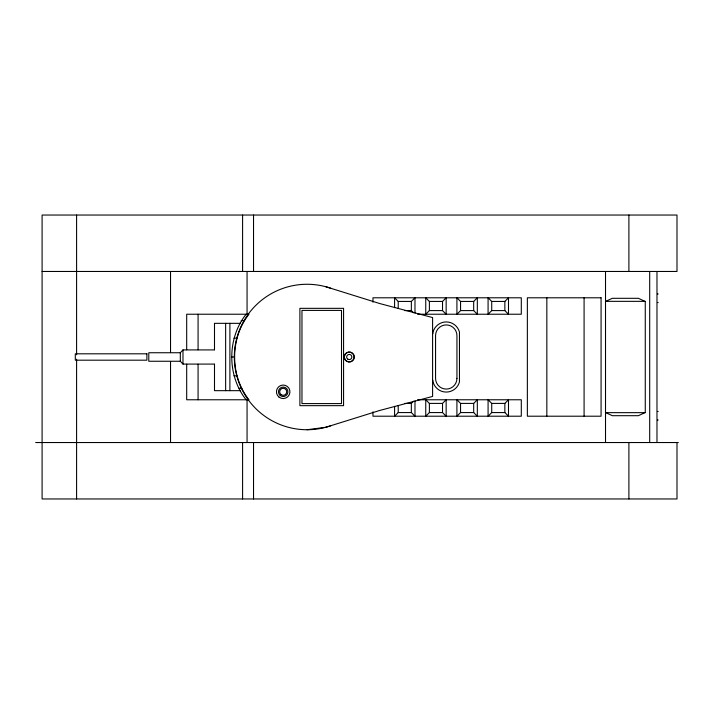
<?xml version="1.0" encoding="UTF-8"?>
<svg xmlns="http://www.w3.org/2000/svg" width="714" height="714" viewBox="0 0 714 714"><rect width="100%" height="100%" fill="white"/><g stroke="black" fill="none" stroke-linecap="round" stroke-linejoin="round"><path stroke-width="1.07" d="M246.116 399.769C226.99 375.751 226.99 338.249 246.116 314.231M186.693 364.22L186.693 399.769L248.972 399.769C229.846 375.751 229.846 338.249 248.972 314.231L186.693 314.231L186.693 349.78M432.827 333.75L433.041 332.072A13.673 13.673 0 0 1 459.459 332.072L459.459 381.928A13.673 13.673 0 0 1 433.041 381.928L432.827 380.25M214.387 364.086L182.98 364.086L180.321 361.257L180.321 352.743L182.98 349.914L214.387 349.914M394.583 307.654L394.583 297.792L398.225 301.433L411.344 301.433L414.986 297.792L414.986 313.134M429.391 310.59L425.749 314.231L425.749 297.792L429.391 301.433L442.519 301.433L446.152 297.792L446.152 314.231L442.519 310.59L429.391 310.59L429.391 301.433M460.557 310.59L456.915 314.231L456.915 297.792L460.557 301.433L473.685 301.433L477.327 297.792L477.327 314.231L473.685 310.59L460.557 310.59L460.557 301.433M491.723 310.59L488.081 314.231L488.081 297.792L491.723 301.433L504.852 301.433L508.493 297.792L508.493 314.231L504.852 310.59L491.723 310.59L491.723 301.433M414.986 400.866L414.986 416.208L411.344 412.567L398.225 412.567L394.583 416.208L394.583 406.346M411.344 412.567L411.344 403.41L413.531 401.223M429.391 412.567L425.749 416.208L425.749 399.769L429.391 403.41L442.519 403.41L446.152 399.769L446.152 416.208L442.519 412.567L429.391 412.567L429.391 403.41M460.557 412.567L456.915 416.208L456.915 399.769L460.557 403.41L473.685 403.41L477.327 399.769L477.327 416.208L473.685 412.567L460.557 412.567L460.557 403.41M491.723 412.567L488.081 416.208L488.081 399.769L491.723 403.41L504.852 403.41L508.493 399.769L508.493 416.208L504.852 412.567L491.723 412.567L491.723 403.41M605.758 301.344L612.291 298.309L638.423 298.309L644.956 301.344M644.956 412.656L638.423 415.691L612.291 415.691L605.758 412.656M307.047 429.73L325.87 427.258L379.777 410.443L432.595 396.431L432.595 317.569L379.777 303.557L325.87 286.742M42.099 271.463L676.997 271.463L676.997 215.039L42.099 215.039L42.099 498.961L676.997 498.961L676.997 442.537M657.407 293.963L658.183 293.963M605.445 301.344L645.269 301.344L645.269 412.656L605.445 412.656M657.407 302.531L658.183 302.531M404.784 310.59L411.344 310.59L413.531 312.777M417.583 314.231L521.3 314.231L521.3 297.792L372.976 297.792L372.976 302.174M241.207 320.631L244.063 320.631M240.493 323.335L214.495 323.335L214.495 349.824M233.942 338.177L236.798 338.177M180.321 352.743L148.78 352.743L148.78 361.257L180.321 361.257M231.461 357L234.317 357A72.73 72.73 0 0 0 330.912 425.705M233.942 375.823L236.798 375.823M239.11 388.3L241.966 388.3M240.493 390.665L214.495 390.665L214.495 364.176M417.583 399.769L521.3 399.769L521.3 416.208L372.976 416.208L372.976 411.826M404.784 403.41L411.344 403.41M657.407 411.469L658.183 411.469M657.407 420.037L658.183 420.037M35.7 442.537L678.3 442.537M656.978 271.463L656.978 442.537M649.695 271.463L649.695 442.537M628.9 215.039L628.9 271.463M628.9 442.537L628.9 498.961M605.517 271.463L605.517 442.537M584.088 297.792L584.088 416.208M546.835 297.792L546.835 416.208M504.852 301.433L504.852 310.59M504.852 403.41L504.852 412.567M473.685 301.433L473.685 310.59M473.685 403.41L473.685 412.567M442.519 301.433L442.519 310.59M442.519 403.41L442.519 412.567M411.344 301.433L411.344 310.59M398.225 301.433L398.225 308.555M398.225 405.445L398.225 412.567M253.532 215.039L253.532 271.463M253.532 442.537L253.532 498.961M247.062 271.463L247.062 314.785M247.062 399.215L247.062 442.537M242.59 215.039L242.59 271.463M242.59 442.537L242.59 498.961M229.89 323.335L229.89 390.665M225.642 323.335L225.642 390.665M198.073 314.231L198.073 349.78M198.073 364.22L198.073 399.769M182.98 349.914L182.98 364.086M170.53 271.463L170.53 352.555M170.53 361.445L170.53 442.537M76.594 215.039L76.594 354.778M76.594 359.222L76.594 498.961M234.317 357A72.73 72.73 0 0 1 330.912 288.295M601.072 297.792L527.36 297.792L527.36 416.208L601.072 416.208L601.072 297.792M343.568 308.341L299.898 308.341L299.898 405.659L343.568 405.659L343.568 308.341M341.506 310.411L301.968 310.411L301.968 403.588L341.506 403.588L341.506 310.411M146.888 353.814L75.3 353.814L75.3 360.186L146.888 360.186L146.888 353.76M456.942 378.384L456.942 335.616A10.692 10.692 0 0 0 446.25 324.924A10.692 10.692 0 0 0 435.558 335.616L435.558 378.384A10.692 10.692 0 0 0 446.25 389.076A10.692 10.692 0 0 0 456.942 378.384M280.254 395.529A4.739 4.739 0 0 0 287.885 392.477A4.739 4.739 0 0 0 281.432 387.399A4.739 4.739 0 0 0 280.254 395.529M346.754 361.338A5.007 5.007 0 0 0 354.26 357A5.007 5.007 0 0 0 346.754 352.662A5.007 5.007 0 0 0 346.754 361.338M346.817 361.23A4.882 4.882 0 0 0 354.135 357A4.882 4.882 0 0 0 346.817 352.77A4.882 4.882 0 0 0 346.817 361.23M347.959 359.24A2.579 2.579 0 0 0 351.841 357A2.579 2.579 0 0 0 347.959 354.76A2.579 2.579 0 0 0 347.959 359.24M279.013 397.1A6.747 6.747 0 0 0 289.866 392.771A6.747 6.747 0 0 0 280.682 385.533A6.747 6.747 0 0 0 279.013 397.1M281.013 394.556A3.516 3.516 0 0 0 286.662 392.307A3.516 3.516 0 0 0 281.887 388.541A3.516 3.516 0 0 0 281.013 394.556"/></g></svg>
